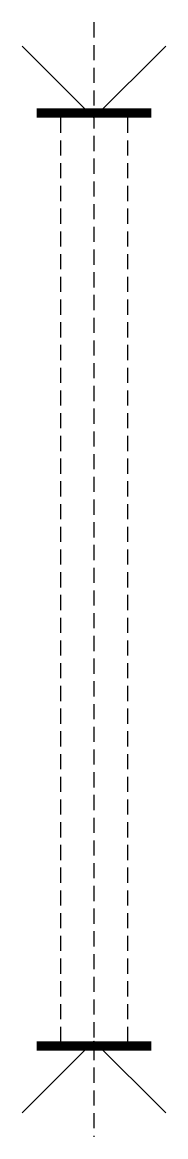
# Model space of a CAD drawing. Header units: millimetres. Extents: x -16 to 14, y -215 to 19.
import ezdxf

# ---------------------------------------------------------------- set-up
doc = ezdxf.new("R2010")
doc.units = ezdxf.units.MM
doc.linetypes.add('HIDDEN2', pattern=[4.7625, 3.175, -1.5875])

# ---------------------------------------------------------------- blocks, each defined once
blk = doc.blocks.new('*U2')
at = {"linetype": 'HIDDEN2'}
for p, q in [((0, 71.4), (0, -162.14)), ((-7, 51.4), (-7, -142.14)), ((7, 51.4), (7, -142.14))]:
    blk.add_line(p, q, dxfattribs=at)
for points in [[(-15, 66.4), (0, 51.4), (15, 66.4)], [(-15, -157.14), (0, -142.14), (15, -157.14)]]:
    blk.add_lwpolyline(points)
at = {"const_width": 2}
for points in [[(-12, 52.4), (12, 52.4)], [(12, -143.14), (-12, -143.14)]]:
    blk.add_lwpolyline(points, dxfattribs=at)

msp = doc.modelspace()

# ---------------------------------------------------------------- block references
msp.add_blockref('*U2', (-1, -52.4))

doc.saveas('drawing.dxf')
